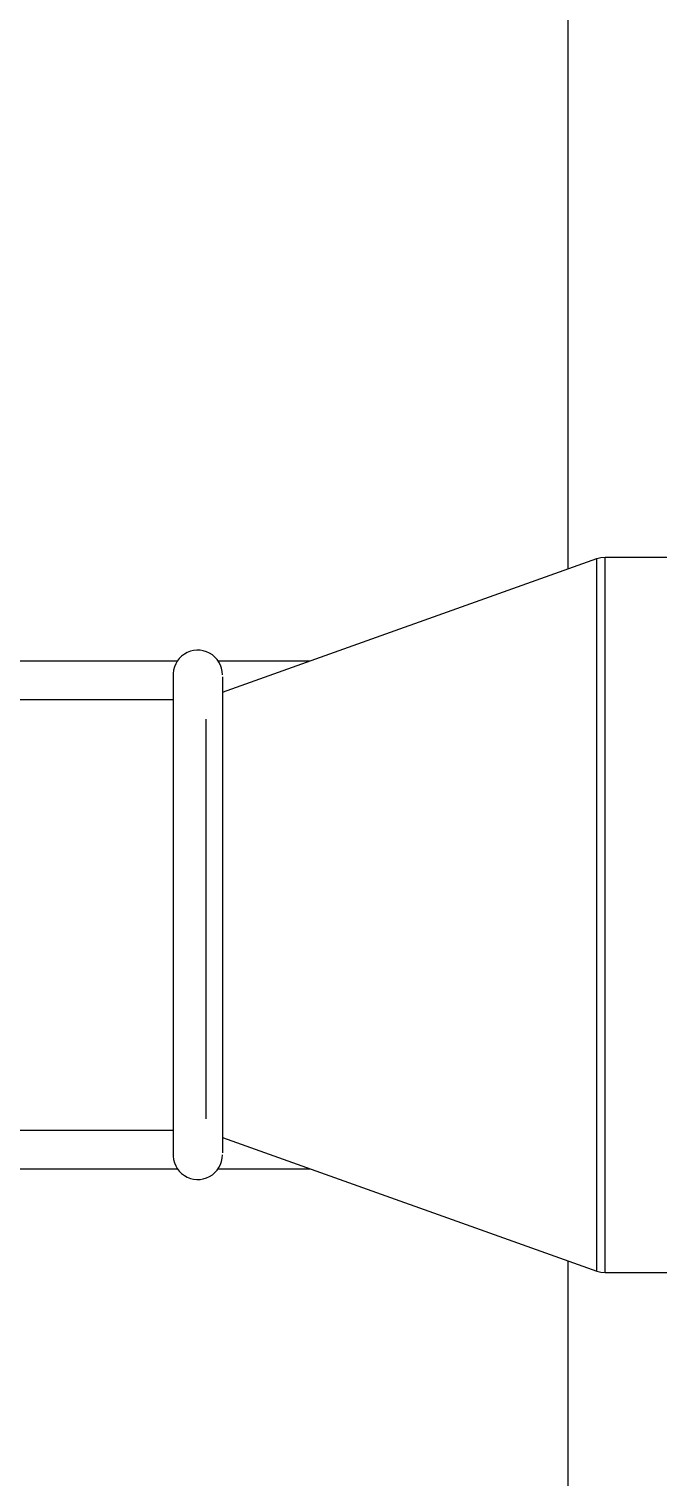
# Model space of a CAD drawing. Header units: millimetres. Extents: x 0 to 10500, y 0 to 7425.
# Drawn here: x 2818.8 to 2870, y 1711.6 to 1829.2 of the extents above; entities that cross this region are included whole.
import ezdxf

# ---------------------------------------------------------------- set-up
doc = ezdxf.new("R2010")
doc.units = ezdxf.units.MM
doc.header["$LTSCALE"] = 577.5
doc.layers.get('0').update_dxf_attribs({"linetype": 'CONTINUOUS'})
doc.layers.add('AXES', color=7, linetype='CONTINUOUS')
doc.layers.add('NOTES3D', color=7, linetype='CONTINUOUS')
doc.styles.get("Standard").update_dxf_attribs({"font": 'txt', "width": 0.85})
doc.dimstyles.get("Standard").update_dxf_attribs({"dimtxt": 3.5, "dimasz": 3.5, "dimexe": 1.5, "dimexo": 1.5, "dimtad": 1, "dimdec": 1, "dimtxsty": 'Standard', "dimblk": '_FILLED', "dimblk1": '_FILLED', "dimblk2": '_FILLED', "dimcen": 0.09, "dimadec": 1, "dimazin": 2, "dimtol": 1, "dimtp": 0.1, "dimtm": 0.1, "dimtfac": 1, "dimtdec": 1, "dimtofl": 0, "dimtmove": 0, "dimatfit": 3, "dimldrblk": '_FILLED', "dimfxl": 1, "dimtolj": 1, "dimarcsym": 0})

# ---------------------------------------------------------------- blocks, each defined once
blk = doc.blocks.new('_FILLED')
at = {"color": 0, "linetype": 'ByBlock'}
blk.add_solid([(0, 0), (-1, 0.214), (-1, -0.214)], dxfattribs=at)

msp = doc.modelspace()

# ---------------------------------------------------------------- linework, layer by layer
at = {"color": 6, "linetype": 'Continuous'}
for p, q in [((2834.56, 1775.32), (2864.98, 1786.16)), ((2864.98, 1786.16), (2865.31, 1786.25)), ((2864.98, 1728.3), (2864.98, 1786.16)), ((2865.31, 1786.25), (2865.65, 1786.28)), ((2865.65, 1728.18), (2865.65, 1786.28)), ((2865.65, 1786.28), (2894.3, 1786.28)), ((2830.56, 1776.57), (2830.56, 1737.89)), ((2834.56, 1776.57), (2834.56, 1737.89)), ((2817.2, 1774.73), (2830.56, 1774.73)), ((2833.23, 1740.65), (2833.23, 1773.12)), ((2817.2, 1739.73), (2830.56, 1739.73)), ((2834.56, 1739.14), (2864.98, 1728.3)), ((2864.98, 1728.3), (2865.31, 1728.21)), ((2865.31, 1728.21), (2865.65, 1728.18)), ((2865.65, 1728.18), (2894.3, 1728.18))]:
    msp.add_line(p, q, dxfattribs=at)
at = {"color": 7, "linetype": 'Continuous'}
for p, q in [((2798.12, 1777.87), (2830.94, 1777.87)), ((2834.15, 1777.87), (2841.7, 1777.87)), ((2798.12, 1736.59), (2830.94, 1736.59)), ((2834.15, 1736.59), (2841.7, 1736.59))]:
    msp.add_line(p, q, dxfattribs=at)
at = {"color": 6, "linetype": 'Continuous'}
for centre, start, end in [((2832.56, 1776.73), 0, 184.5661), ((2832.56, 1737.73), 175.4339, 360)]:
    msp.add_arc(centre, 2, start, end, dxfattribs=at)
at = {"layer": 'AXES', "color": 7, "linetype": 'Continuous'}
for p, q in [((2862.64, 1785.33), (2862.64, 1832.23)), ((2862.64, 1625.73), (2862.64, 1729.13))]:
    msp.add_line(p, q, dxfattribs=at)

# ---------------------------------------------------------------- leaders
at = {"layer": 'NOTES3D', "color": 2, "linetype": 'Continuous'}
msp.add_leader([(2759.41, 1723.5), (2918.91, 902.91)], dimstyle='Standard', override={"dimtad": 0}, dxfattribs=at)

doc.saveas('drawing.dxf')
